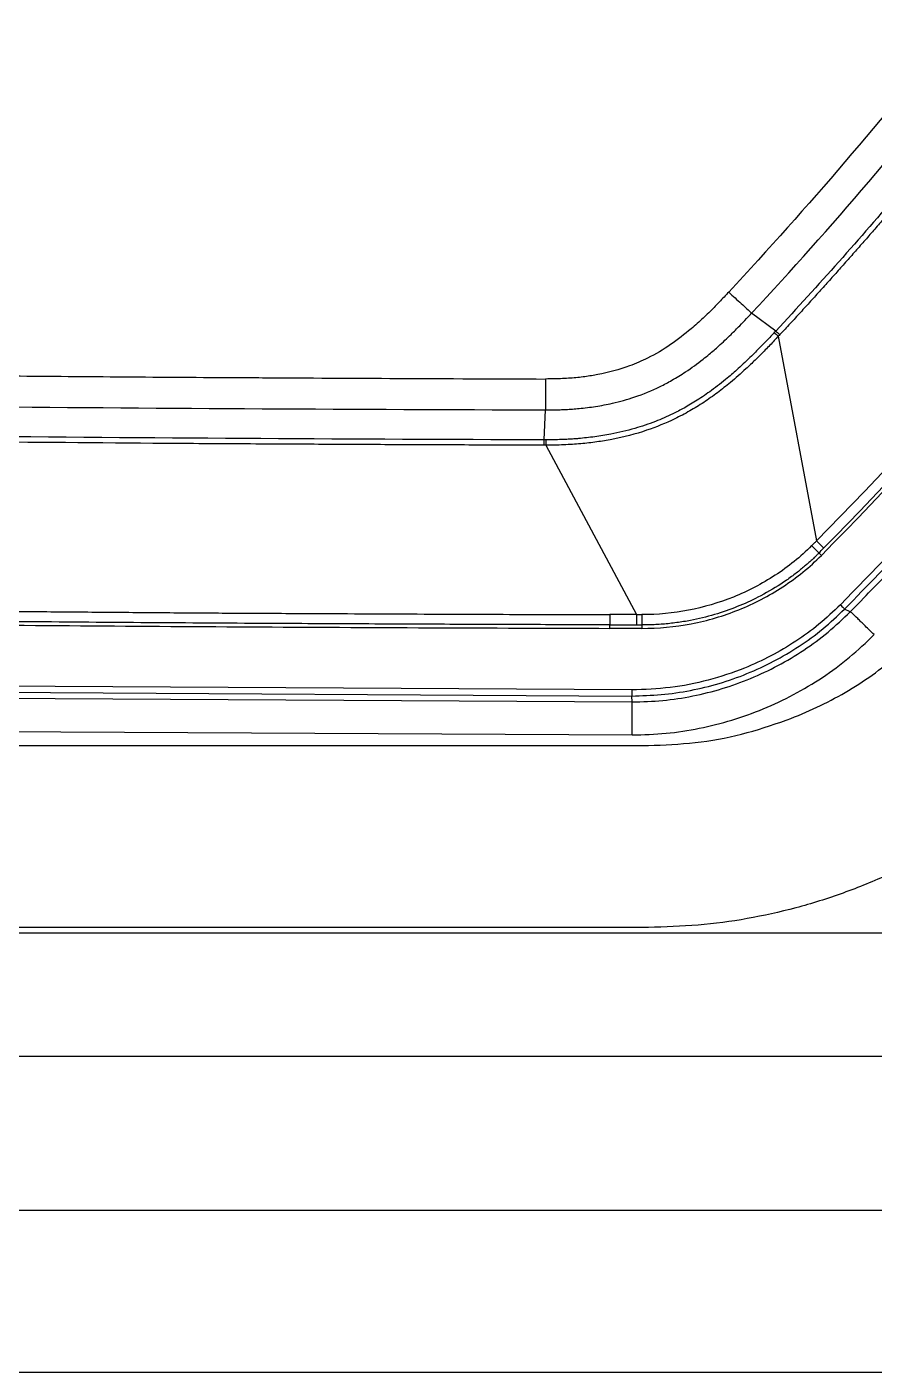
# Model space of a CAD drawing. Extents: x 400 to 501, y 484 to 634.
# Drawn here: x 412.95 to 419.94, y 505.67 to 516.76 of the extents above; entities that cross this region are included whole.
import ezdxf

# ---------------------------------------------------------------- set-up
doc = ezdxf.new("R2010")
doc.units = 0
doc.header["$MEASUREMENT"] = 0
doc.layers.add('DIM', color=3, linetype='Continuous')
doc.layers.add('GEOMETRY', color=3, linetype='Continuous', lineweight=25)

# ---------------------------------------------------------------- blocks, each defined once
blk = doc.blocks.new('2026 GRANDEE')
at = {"layer": 'GEOMETRY', "ltscale": 16}
for p, q in [((-31.3, -82.588), (-31.499, -82.441)), ((-31.279, -82.631), (-30.964, -84.318)), ((-33.212, -83.486), (-33.201, -83.238)), ((-33.198, -83.53), (-33.212, -83.53)), ((-33.198, -83.53), (-32.45, -84.927)), ((-30.924, -84.438), (-30.944, -84.418)), ((-32.45, -84.927), (-32.668, -84.927)), ((-32.45, -84.927), (-32.405, -84.927)), ((-30.685, -84.903), (-30.732, -84.881)), ((-32.668, -85.011), (-32.451, -85.012)), ((-32.668, -85.04), (-32.668, -85.011)), ((-32.406, -85.04), (-32.668, -85.04)), ((-32.406, -85.012), (-32.406, -85.04)), ((-32.488, -85.548), (-38.7, -85.511)), ((-38.701, -85.561), (-32.488, -85.598)), ((-38.699, -85.61), (-32.484, -85.647)), ((-32.484, -85.647), (-32.488, -85.598)), ((-31.213, -85.798), (-31.206, -85.795)), ((-38.701, -85.884), (-32.484, -85.919)), ((-32.351, -87.506), (-38.559, -87.506)), ((-30.264, -87.553), (-44.351, -87.552)), ((-44.506, -88.567), (-30.392, -88.567))]:
    blk.add_line(p, q, dxfattribs=at)
at = {"layer": 'GEOMETRY'}
blk.add_line((-29.688, -89.842), (-45.241, -89.842), dxfattribs=at)
at = {"layer": 'GEOMETRY', "color": 4, "ltscale": 16}
blk.add_line((-47.123, -91.174), (47.123, -91.174), dxfattribs=at)
at = {"layer": 'GEOMETRY', "ltscale": 16}
for points in [[(-29.818, -80.08), (-30.41, -80.835), (-31.034, -81.565), (-31.688, -82.267)], [(-31.499, -82.441), (-30.839, -81.733), (-30.211, -80.998), (-29.614, -80.237)], [(-27.992, -80.898), (-28.909, -82.099), (-29.902, -83.242), (-30.964, -84.318)], [(-27.896, -80.953), (-28.829, -82.179), (-29.841, -83.343), (-30.924, -84.438)], [(-30.905, -84.378), (-29.841, -83.3), (-28.846, -82.154), (-27.927, -80.951)], [(-31.3, -82.588), (-31.304, -82.592), (-31.308, -82.597), (-31.312, -82.601)], [(-31.312, -82.601), (-31.304, -82.608), (-31.291, -82.62), (-31.279, -82.631)], [(-31.267, -82.618), (-31.271, -82.623), (-31.275, -82.627), (-31.279, -82.631)], [(-37.873, -83.211), (-36.315, -83.226), (-34.758, -83.234), (-33.201, -83.238)], [(-33.212, -83.486), (-34.769, -83.481), (-36.326, -83.472), (-37.884, -83.458)], [(-33.198, -83.486), (-33.203, -83.486), (-33.207, -83.486), (-33.212, -83.486)], [(-30.944, -84.418), (-30.931, -84.405), (-30.918, -84.391), (-30.905, -84.378)], [(-32.451, -85.012), (-32.436, -85.012), (-32.421, -85.012), (-32.406, -85.012)]]:
    blk.add_open_spline(points, degree=3, dxfattribs=at)
for points, knots in [([(-29.299, -80.233), (-29.614, -80.641), (-29.939, -81.041), (-30.606, -81.826), (-30.949, -82.211), (-31.3, -82.588)], [0, 0, 0, 0, 0.5, 0.5, 1, 1, 1, 1]), ([(-29.263, -80.261), (-29.286, -80.29), (-29.332, -80.35), (-29.402, -80.439), (-29.472, -80.528), (-29.543, -80.617), (-29.615, -80.707), (-29.687, -80.797), (-29.76, -80.887), (-29.833, -80.977), (-29.907, -81.067), (-29.982, -81.157), (-30.057, -81.248), (-30.133, -81.338), (-30.21, -81.429), (-30.287, -81.52), (-30.365, -81.611), (-30.444, -81.702), (-30.523, -81.793), (-30.603, -81.884), (-30.684, -81.976), (-30.765, -82.067), (-30.847, -82.159), (-30.93, -82.251), (-31.013, -82.343), (-31.097, -82.435), (-31.181, -82.527), (-31.238, -82.588), (-31.267, -82.618)], [0, 0, 0, 0, 0.036372, 0.072911, 0.109616, 0.146488, 0.183526, 0.220731, 0.258102, 0.295641, 0.333347, 0.371219, 0.409259, 0.447466, 0.485841, 0.524383, 0.563093, 0.60197, 0.641016, 0.680229, 0.719611, 0.759161, 0.798879, 0.838766, 0.878821, 0.919045, 0.959438, 1, 1, 1, 1]), ([(-27.711, -81.328), (-27.949, -81.635), (-28.425, -82.249), (-29.178, -83.14), (-29.955, -84.009), (-30.497, -84.567), (-30.767, -84.845)], [0, 0, 0, 0, 0.249997, 0.4999629, 0.7499976, 1, 1, 1, 1]), ([(-30.732, -84.881), (-30.545, -84.689), (-30.176, -84.312), (-29.648, -83.74), (-29.132, -83.159), (-28.63, -82.567), (-28.138, -81.964), (-27.825, -81.558), (-27.671, -81.358)], [0, 0, 0, 0, 0.171997, 0.338675, 0.500033, 0.670854, 0.83751, 1, 1, 1, 1]), ([(-30.685, -84.903), (-30.57, -84.785), (-30.348, -84.559), (-30.036, -84.229), (-29.756, -83.927), (-29.507, -83.653), (-29.289, -83.407), (-29.124, -83.218), (-29.002, -83.076), (-28.914, -82.974), (-28.828, -82.873), (-28.746, -82.776), (-28.666, -82.681), (-28.589, -82.588), (-28.515, -82.498), (-28.437, -82.404), (-28.368, -82.318), (-28.304, -82.239), (-28.244, -82.166), (-28.172, -82.076), (-28.074, -81.953), (-27.947, -81.791), (-27.788, -81.587), (-27.675, -81.438), (-27.614, -81.359)], [0, 0, 0, 0, 0.105581, 0.202265, 0.290051, 0.368939, 0.43893, 0.500023, 0.529634, 0.558456, 0.586489, 0.613734, 0.64019, 0.665857, 0.690736, 0.714825, 0.74399, 0.76095, 0.779863, 0.80441, 0.834591, 0.880746, 0.935882, 1, 1, 1, 1]), ([(-31.688, -82.267), (-31.701, -82.28), (-31.727, -82.308), (-31.768, -82.351), (-31.81, -82.394), (-31.854, -82.437), (-31.9, -82.482), (-31.948, -82.526), (-32.035, -82.602), (-32.167, -82.704), (-32.338, -82.807), (-32.539, -82.893), (-32.696, -82.935), (-32.821, -82.957), (-32.876, -82.965), (-32.935, -82.972), (-32.996, -82.977), (-33.061, -82.981), (-33.13, -82.983), (-33.176, -82.983), (-33.2, -82.984)], [0, 0, 0, 0, 0.032605, 0.066262, 0.100962, 0.136698, 0.173467, 0.211273, 0.250125, 0.373238, 0.500044, 0.592846, 0.74989, 0.780184, 0.812252, 0.846112, 0.88179, 0.919312, 0.958705, 1, 1, 1, 1]), ([(-31.688, -82.267), (-31.671, -82.283), (-31.653, -82.299), (-31.619, -82.331), (-31.602, -82.347), (-31.569, -82.377), (-31.553, -82.392), (-31.524, -82.418), (-31.511, -82.43), (-31.499, -82.441)], [0, 0, 0, 0, 0.25, 0.25, 0.5, 0.5, 0.75, 0.75, 1, 1, 1, 1]), ([(-33.201, -83.238), (-33.188, -83.238), (-33.163, -83.239), (-33.122, -83.238), (-33.078, -83.237), (-33.029, -83.235), (-32.977, -83.231), (-32.896, -83.225), (-32.785, -83.211), (-32.631, -83.182), (-32.452, -83.132), (-32.288, -83.065), (-32.15, -82.992), (-32.03, -82.918), (-31.929, -82.844), (-31.839, -82.771), (-31.761, -82.704), (-31.678, -82.625), (-31.602, -82.549), (-31.546, -82.49), (-31.513, -82.456), (-31.499, -82.441)], [0, 0, 0, 0, 0.018868, 0.039682, 0.062463, 0.087238, 0.114042, 0.142903, 0.213532, 0.285788, 0.38391, 0.499958, 0.556586, 0.624863, 0.71622, 0.749951, 0.802998, 0.874961, 0.926618, 0.968196, 1, 1, 1, 1]), ([(-31.312, -82.601), (-31.321, -82.611), (-31.344, -82.635), (-31.384, -82.677), (-31.437, -82.732), (-31.514, -82.808), (-31.602, -82.891), (-31.711, -82.987), (-31.824, -83.075), (-31.943, -83.157), (-32.051, -83.221), (-32.165, -83.28), (-32.3, -83.339), (-32.47, -83.396), (-32.638, -83.436), (-32.794, -83.461), (-32.893, -83.472), (-32.961, -83.478), (-33.003, -83.48), (-33.056, -83.483), (-33.123, -83.485), (-33.172, -83.486), (-33.198, -83.486)], [0, 0, 0, 0, 0.018821, 0.04595, 0.081354, 0.124994, 0.195299, 0.249952, 0.326585, 0.393678, 0.451409, 0.500078, 0.572181, 0.655627, 0.749989, 0.812295, 0.874921, 0.888129, 0.907228, 0.932233, 0.963157, 1, 1, 1, 1]), ([(-31.279, -82.631), (-31.29, -82.643), (-31.313, -82.668), (-31.349, -82.705), (-31.387, -82.745), (-31.428, -82.786), (-31.481, -82.838), (-31.562, -82.915), (-31.665, -83.006), (-31.781, -83.098), (-31.893, -83.177), (-32.01, -83.249), (-32.165, -83.331), (-32.378, -83.417), (-32.575, -83.469), (-32.714, -83.493), (-32.777, -83.503), (-32.842, -83.511), (-32.91, -83.518), (-32.979, -83.523), (-33.05, -83.527), (-33.124, -83.53), (-33.173, -83.53), (-33.198, -83.53)], [0, 0, 0, 0, 0.022306, 0.045965, 0.070975, 0.097338, 0.125052, 0.172858, 0.250049, 0.312573, 0.3751, 0.436915, 0.500066, 0.614759, 0.749945, 0.778208, 0.807314, 0.837272, 0.868088, 0.899767, 0.932313, 0.965725, 1, 1, 1, 1]), ([(-31.3, -82.588), (-31.296, -82.592), (-31.291, -82.596), (-31.279, -82.607), (-31.272, -82.613), (-31.267, -82.618)], [0, 0, 0, 0, 0.5, 0.5, 1, 1, 1, 1]), ([(-37.871, -82.955), (-37.722, -82.957), (-37.42, -82.96), (-36.963, -82.963), (-36.496, -82.967), (-36.019, -82.97), (-35.324, -82.974), (-34.383, -82.979), (-33.605, -82.982), (-33.2, -82.984)], [0, 0, 0, 0, 0.0957784, 0.1936675, 0.2936675, 0.3957782, 0.4999998, 0.7403995, 1, 1, 1, 1]), ([(-33.2, -82.984), (-33.2, -83.007), (-33.2, -83.031), (-33.201, -83.078), (-33.201, -83.101), (-33.201, -83.145), (-33.201, -83.166), (-33.201, -83.205), (-33.201, -83.223), (-33.201, -83.238)], [0, 0, 0, 0, 0.25, 0.25, 0.5, 0.5, 0.75, 0.75, 1, 1, 1, 1]), ([(-33.212, -83.53), (-33.406, -83.53), (-33.796, -83.528), (-34.379, -83.526), (-34.964, -83.523), (-35.581, -83.52), (-36.555, -83.514), (-37.333, -83.507), (-37.884, -83.503)], [0, 0, 0, 0, 0.124893, 0.249878, 0.374923, 0.5, 0.646467, 1, 1, 1, 1]), ([(-33.212, -83.53), (-33.212, -83.523), (-33.212, -83.514), (-33.212, -83.498), (-33.212, -83.491), (-33.212, -83.486)], [0, 0, 0, 0, 0.5, 0.5, 1, 1, 1, 1]), ([(-33.198, -83.486), (-33.198, -83.491), (-33.198, -83.498), (-33.198, -83.514), (-33.198, -83.523), (-33.198, -83.53)], [0, 0, 0, 0, 0.5, 0.5, 1, 1, 1, 1]), ([(-30.944, -84.418), (-30.95, -84.424), (-30.963, -84.437), (-30.984, -84.458), (-31.008, -84.48), (-31.034, -84.504), (-31.064, -84.529), (-31.096, -84.556), (-31.132, -84.585), (-31.171, -84.614), (-31.213, -84.644), (-31.303, -84.705), (-31.437, -84.782), (-31.62, -84.865), (-31.806, -84.93), (-31.955, -84.966), (-32.06, -84.985), (-32.117, -84.993), (-32.175, -85), (-32.232, -85.006), (-32.29, -85.009), (-32.348, -85.012), (-32.386, -85.012), (-32.406, -85.012)], [0, 0, 0, 0, 0.016028, 0.034064, 0.054107, 0.076155, 0.10021, 0.126281, 0.154378, 0.184519, 0.216729, 0.25104, 0.386234, 0.501308, 0.624106, 0.750191, 0.785867, 0.821503, 0.857125, 0.892759, 0.928431, 0.96417, 1, 1, 1, 1]), ([(-31.004, -84.358), (-31.095, -84.45), (-31.197, -84.532), (-31.414, -84.673), (-31.529, -84.733), (-31.77, -84.83), (-31.894, -84.866), (-32.145, -84.914), (-32.274, -84.927), (-32.405, -84.927)], [0, 0, 0, 0, 0.25, 0.25, 0.5, 0.5, 0.75, 0.75, 1, 1, 1, 1]), ([(-31.004, -84.358), (-30.997, -84.351), (-30.984, -84.338), (-30.97, -84.325), (-30.964, -84.318)], [0, 0, 0, 0, 0.502344, 1, 1, 1, 1]), ([(-31.004, -84.358), (-30.996, -84.366), (-30.988, -84.373), (-30.974, -84.388), (-30.967, -84.395), (-30.956, -84.406), (-30.951, -84.411), (-30.946, -84.417), (-30.944, -84.418), (-30.944, -84.418)], [0, 0, 0, 0, 0.25, 0.25, 0.5, 0.5, 0.75, 0.75, 1, 1, 1, 1]), ([(-30.964, -84.318), (-30.956, -84.325), (-30.948, -84.333), (-30.934, -84.348), (-30.927, -84.355), (-30.916, -84.366), (-30.911, -84.37), (-30.906, -84.376), (-30.905, -84.378), (-30.905, -84.378)], [0, 0, 0, 0, 0.25, 0.25, 0.5, 0.5, 0.75, 0.75, 1, 1, 1, 1]), ([(-32.406, -85.04), (-32.268, -85.041), (-32.132, -85.028), (-31.93, -84.989), (-31.863, -84.973), (-31.732, -84.934), (-31.668, -84.912), (-31.478, -84.836), (-31.358, -84.773), (-31.127, -84.622), (-31.021, -84.536), (-30.924, -84.438)], [0, 0, 0, 0, 0.25, 0.25, 0.375, 0.375, 0.5, 0.5, 0.75, 0.75, 1, 1, 1, 1]), ([(-30.767, -84.845), (-30.825, -84.9), (-30.94, -85.01), (-31.134, -85.15), (-31.339, -85.271), (-31.58, -85.382), (-31.857, -85.473), (-32.17, -85.536), (-32.382, -85.544), (-32.488, -85.548)], [0, 0, 0, 0, 0.124935, 0.249924, 0.374941, 0.499973, 0.666637, 0.833341, 1, 1, 1, 1]), ([(-30.767, -84.845), (-30.763, -84.85), (-30.754, -84.859), (-30.742, -84.87), (-30.734, -84.879), (-30.733, -84.88), (-30.732, -84.881)], [0, 0, 0, 0, 0.249993, 0.5, 0.750007, 1, 1, 1, 1]), ([(-38.575, -84.891), (-38.411, -84.893), (-38.083, -84.896), (-37.59, -84.9), (-37.098, -84.904), (-36.606, -84.908), (-36.114, -84.912), (-35.6, -84.915), (-34.943, -84.918), (-34.163, -84.922), (-33.364, -84.925), (-32.872, -84.926), (-32.668, -84.927)], [0, 0, 0, 0, 0.083314, 0.166638, 0.24997, 0.33331, 0.416654, 0.5, 0.594425, 0.75, 0.896412, 1, 1, 1, 1]), ([(-32.668, -84.927), (-32.668, -84.937), (-32.668, -84.948), (-32.668, -84.969), (-32.668, -84.979), (-32.668, -84.995), (-32.668, -85.001), (-32.668, -85.009), (-32.668, -85.011), (-32.668, -85.011)], [0, 0, 0, 0, 0.25, 0.25, 0.5, 0.5, 0.75, 0.75, 1, 1, 1, 1]), ([(-32.488, -85.598), (-32.407, -85.595), (-32.244, -85.591), (-32.003, -85.555), (-31.767, -85.498), (-31.537, -85.417), (-31.316, -85.315), (-31.106, -85.191), (-30.909, -85.048), (-30.791, -84.937), (-30.732, -84.881)], [0, 0, 0, 0, 0.124973, 0.249928, 0.374893, 0.49986, 0.624838, 0.749851, 0.874909, 1, 1, 1, 1]), ([(-32.484, -85.647), (-32.4, -85.644), (-32.233, -85.64), (-31.985, -85.601), (-31.742, -85.541), (-31.507, -85.457), (-31.281, -85.35), (-31.067, -85.222), (-30.865, -85.074), (-30.745, -84.96), (-30.685, -84.903)], [0, 0, 0, 0, 0.126201, 0.25109, 0.376039, 0.501003, 0.625927, 0.750778, 0.87548, 1, 1, 1, 1]), ([(-32.45, -84.927), (-32.45, -84.938), (-32.45, -84.949), (-32.45, -84.97), (-32.45, -84.979), (-32.45, -84.995), (-32.45, -85.001), (-32.451, -85.01), (-32.451, -85.012), (-32.451, -85.012)], [0, 0, 0, 0, 0.25, 0.25, 0.5, 0.5, 0.75, 0.75, 1, 1, 1, 1]), ([(-32.405, -84.927), (-32.405, -84.938), (-32.405, -84.949), (-32.405, -84.97), (-32.405, -84.979), (-32.405, -84.995), (-32.405, -85.002), (-32.405, -85.01), (-32.405, -85.012), (-32.406, -85.012)], [0, 0, 0, 0, 0.25, 0.25, 0.5, 0.5, 0.75, 0.75, 1, 1, 1, 1]), ([(-30.489, -85.092), (-30.514, -85.068), (-30.564, -85.018), (-30.627, -84.956), (-30.673, -84.913), (-30.681, -84.906), (-30.685, -84.903)], [0, 0, 0, 0, 0.25, 0.5, 0.75, 1, 1, 1, 1]), ([(-38.615, -85.004), (-37.624, -85.014), (-36.633, -85.022), (-34.651, -85.033), (-33.66, -85.037), (-32.668, -85.04)], [0, 0, 0, 0, 0.5, 0.5, 1, 1, 1, 1]), ([(-32.668, -85.011), (-32.887, -85.011), (-33.342, -85.009), (-34.052, -85.007), (-34.819, -85.003), (-35.674, -84.999), (-36.601, -84.993), (-37.586, -84.985), (-38.245, -84.979), (-38.576, -84.975)], [0, 0, 0, 0, 0.11087, 0.23116, 0.36087, 0.5, 0.665241, 0.831908, 1, 1, 1, 1]), ([(-32.484, -85.919), (-32.391, -85.916), (-32.205, -85.911), (-31.93, -85.868), (-31.662, -85.801), (-31.401, -85.708), (-31.151, -85.59), (-30.913, -85.448), (-30.689, -85.283), (-30.555, -85.156), (-30.489, -85.092)], [0, 0, 0, 0, 0.126274, 0.25105, 0.375785, 0.500504, 0.625243, 0.750049, 0.874961, 1, 1, 1, 1]), ([(-31.206, -85.795), (-31.124, -85.762), (-30.96, -85.695), (-30.726, -85.571), (-30.502, -85.429), (-30.364, -85.319), (-30.295, -85.264)], [0, 0, 0, 0, 0.250003, 0.500005, 0.750004, 1, 1, 1, 1]), ([(-32.488, -85.548), (-32.488, -85.554), (-32.488, -85.567), (-32.488, -85.583), (-32.488, -85.595), (-32.488, -85.597), (-32.488, -85.598)], [0, 0, 0, 0, 0.249993, 0.5, 0.750007, 1, 1, 1, 1]), ([(-32.484, -85.919), (-32.484, -85.884), (-32.484, -85.814), (-32.484, -85.725), (-32.484, -85.662), (-32.484, -85.652), (-32.484, -85.647)], [0, 0, 0, 0, 0.25, 0.5, 0.75, 1, 1, 1, 1]), ([(-32.351, -86.006), (-32.222, -86.001), (-31.963, -85.991), (-31.581, -85.921), (-31.335, -85.839), (-31.213, -85.798)], [0, 0, 0, 0, 0.333329, 0.666664, 1, 1, 1, 1]), ([(-38.819, -86.006), (-37.741, -86.006), (-36.303, -86.006), (-34.507, -86.006), (-33.429, -86.006), (-32.71, -86.006), (-32.351, -86.006)], [0, 0, 0, 0, 0.5, 0.666667, 0.833333, 1, 1, 1, 1]), ([(-29.33, -86.413), (-29.437, -86.498), (-29.651, -86.668), (-29.999, -86.885), (-30.363, -87.073), (-30.743, -87.228), (-31.134, -87.351), (-31.535, -87.439), (-31.941, -87.495), (-32.214, -87.502), (-32.351, -87.506)], [0, 0, 0, 0, 0.124955, 0.249884, 0.374855, 0.499877, 0.624929, 0.749977, 0.874998, 1, 1, 1, 1])]:
    blk.add_open_spline(points, degree=3, knots=knots, dxfattribs=at)

msp = doc.modelspace()

# ---------------------------------------------------------------- block references
at = {"layer": 'DIM'}
msp.add_blockref('2026 GRANDEE', (450.425, 596.84), dxfattribs=at)

doc.saveas('drawing.dxf')
